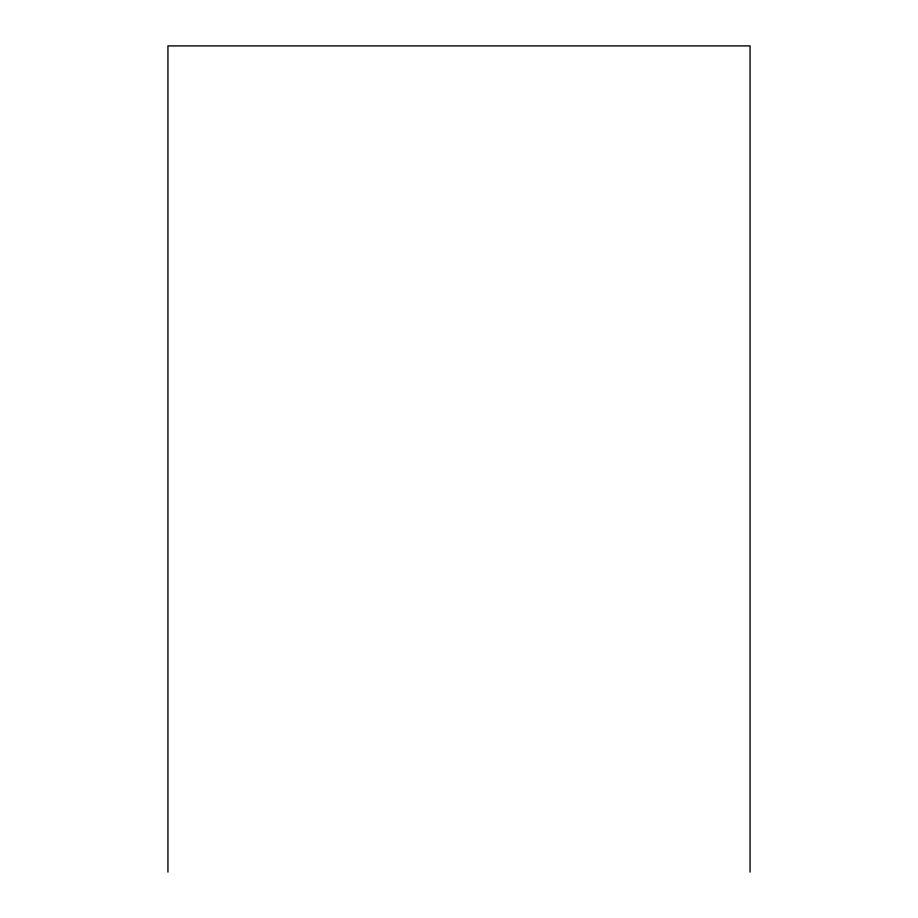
<?xml version="1.0" encoding="UTF-8"?>
<svg xmlns="http://www.w3.org/2000/svg" width="918" height="918" viewBox="0 0 918 918"><rect width="100%" height="100%" fill="white"/><g stroke="black" fill="none" stroke-linecap="round" stroke-linejoin="round"><path stroke-width="1.38" d="M750.063 872.1L750.063 45.9L167.937 45.9L167.937 872.1"/></g></svg>
